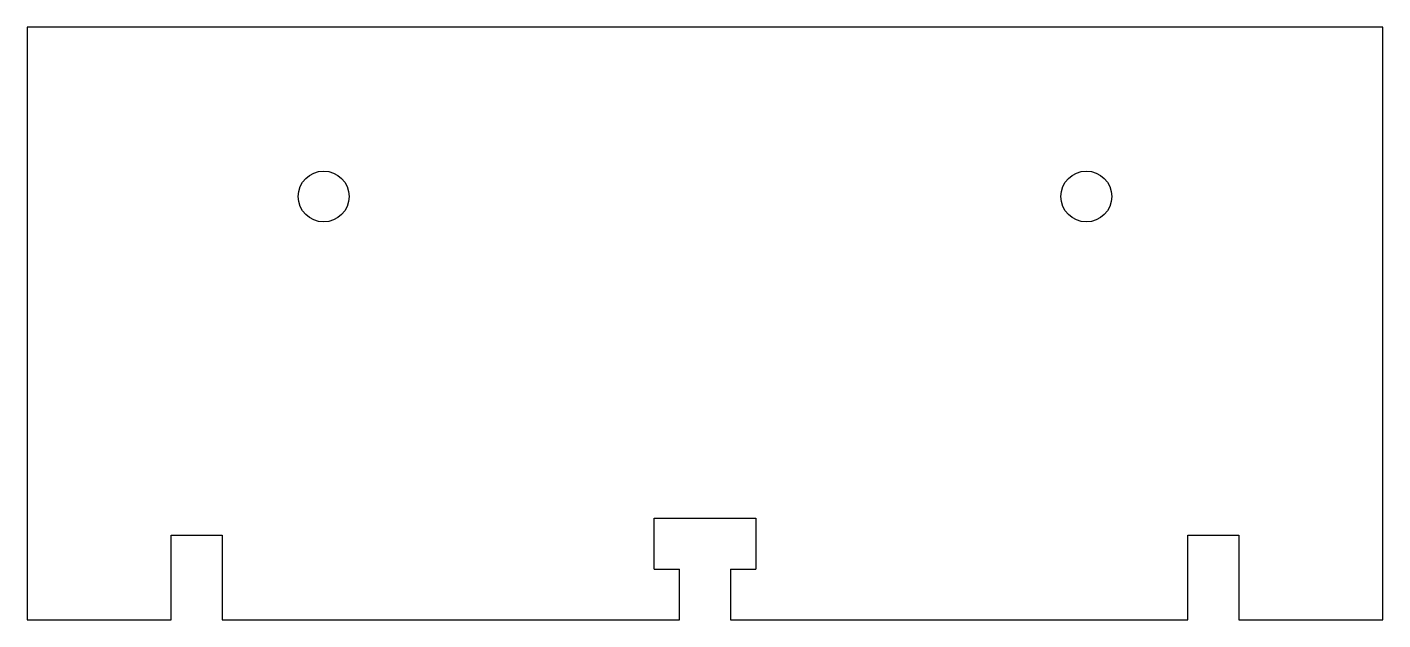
# Model space of a CAD drawing. Extents: x 0 to 80, y 0 to 35.
import ezdxf

# ---------------------------------------------------------------- set-up
doc = ezdxf.new("R2010")
doc.units = 0
doc.layers.get('0').update_dxf_attribs({"linetype": 'continuous'})

# ---------------------------------------------------------------- blocks, each defined once
blk = doc.blocks.new('SHAPE2DVIEW')
at = {"color": 0}
for p, q in [((80, 35), (0, 35)), ((0, 35), (0, 0)), ((80, 0), (80, 35)), ((37, 6), (43, 6)), ((37, 3), (37, 6)), ((43, 6), (43, 3)), ((8.5, 0), (8.5, 5)), ((8.5, 5), (11.5, 5)), ((11.5, 5), (11.5, 0)), ((68.5, 5), (71.5, 5)), ((68.5, 0), (68.5, 5)), ((71.5, 5), (71.5, 0)), ((37, 3), (38.5, 3)), ((38.5, 0), (38.5, 3)), ((41.5, 3), (41.5, 0)), ((41.5, 3), (43, 3)), ((0, 0), (8.5, 0)), ((11.5, 0), (38.5, 0)), ((41.5, 0), (68.5, 0)), ((71.5, 0), (80, 0))]:
    blk.add_line(p, q, dxfattribs=at)
for centre in [(17.5, 25), (62.5, 25)]:
    blk.add_circle(centre, 1.5, dxfattribs=at)

msp = doc.modelspace()

# ---------------------------------------------------------------- block references
at = {"color": 0}
msp.add_blockref('SHAPE2DVIEW', (0, 0), dxfattribs=at)

doc.saveas('drawing.dxf')
